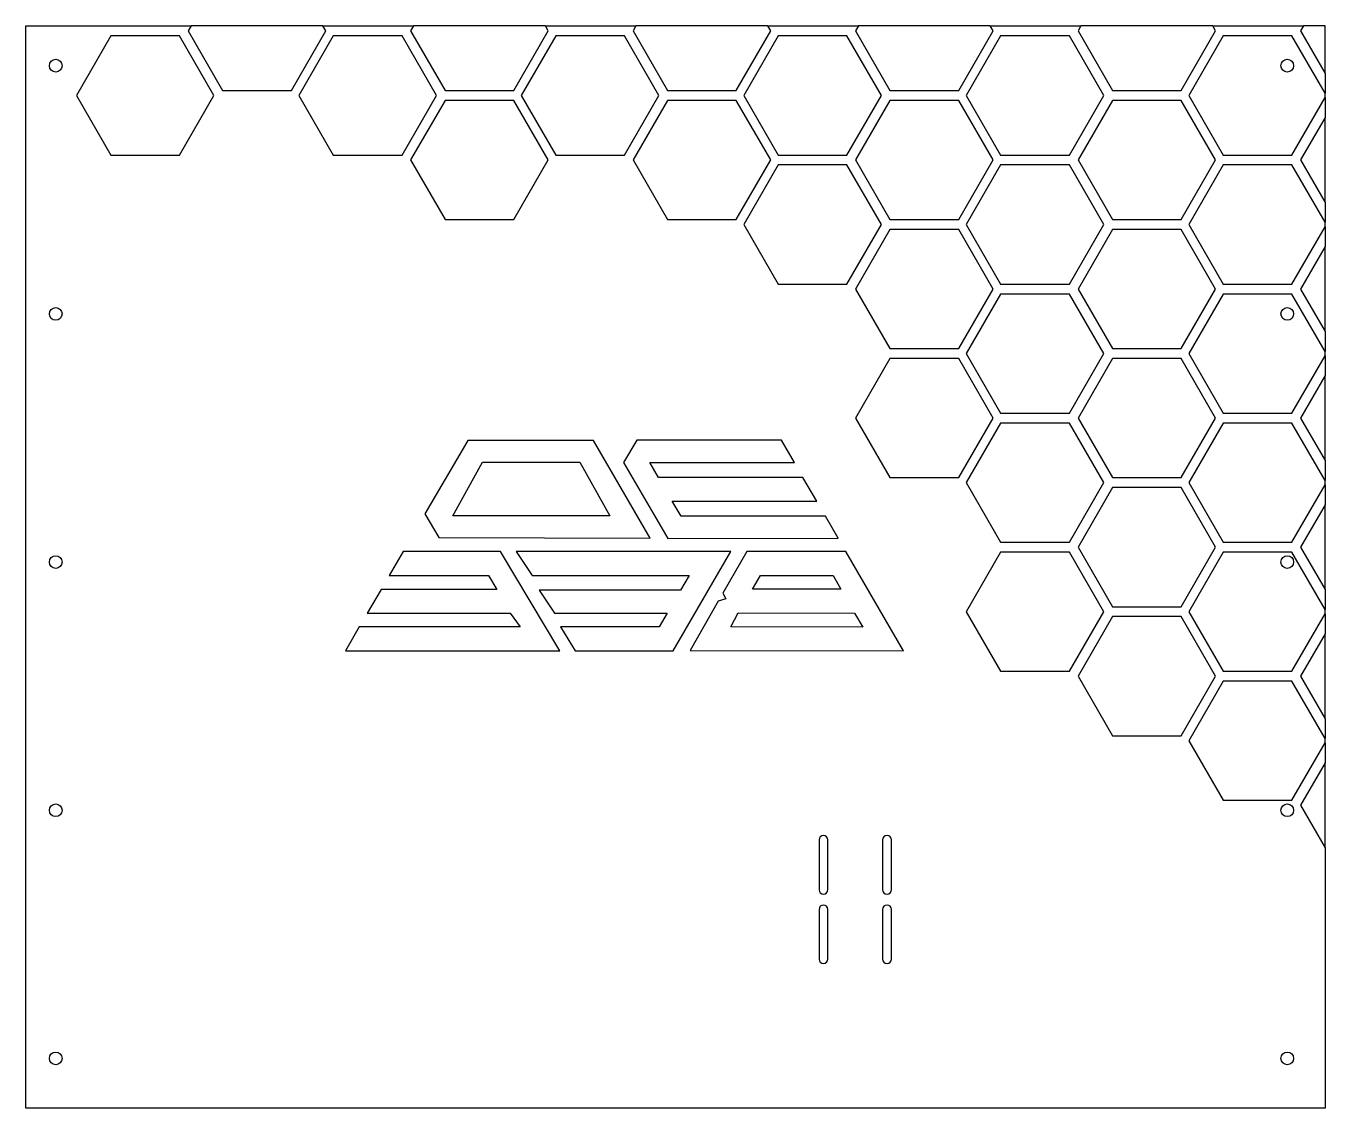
# Model space of a CAD drawing. Header units: millimetres. Extents: x 377 to 1031, y -272 to 273.
import ezdxf

# ---------------------------------------------------------------- set-up
doc = ezdxf.new("R2010")
doc.units = ezdxf.units.MM
doc.layers.get('0').update_dxf_attribs({"linetype": 'CONTINUOUS'})

msp = doc.modelspace()

# ---------------------------------------------------------------- linework, layer by layer
for p, q in [((526.49, 272.5), (460.09, 272.5)), ((638.49, 272.5), (572.09, 272.5)), ((750.49, 272.5), (684.09, 272.5)), ((862.49, 272.5), (796.09, 272.5)), ((974.49, 272.5), (908.09, 272.5)), ((1031, 272.5), (1020.09, 272.5)), ((1031, 248.61), (1031, 272.5)), ((1031, 236.39), (1031, 238.61)), ((1031, 183.61), (1031, 226.39)), ((1031, 171.39), (1031, 173.61)), ((1031, 118.61), (1031, 161.39)), ((1031, 106.39), (1031, 108.61)), ((1031, 53.61), (1031, 96.39)), ((1031, 41.39), (1031, 43.61)), ((1031, -11.39), (1031, 31.39)), ((1031, -23.61), (1031, -21.39)), ((1031, -76.39), (1031, -33.61)), ((1031, -88.61), (1031, -86.39)), ((1031, -141.39), (1031, -98.61))]:
    msp.add_line(p, q)
for points in [[(1031, -141.39), (1031, -272.5), (377, -272.5), (377, 272.5), (460.09, 272.5), (458.65, 270), (475.97, 240), (510.61, 240), (527.93, 270), (526.49, 272.5), (572.09, 272.5), (570.65, 270), (587.97, 240), (622.61, 240), (639.93, 270), (638.49, 272.5), (684.09, 272.5), (682.65, 270), (699.97, 240), (734.61, 240), (751.93, 270), (750.49, 272.5), (796.09, 272.5), (794.65, 270), (811.97, 240), (846.61, 240), (863.93, 270), (862.49, 272.5), (908.09, 272.5), (906.65, 270), (923.97, 240), (958.61, 240), (975.93, 270), (974.49, 272.5), (1020.09, 272.5), (1018.65, 270), (1031, 248.61), (1031, 238.61), (1014.32, 267.5), (979.68, 267.5), (962.36, 237.5), (979.68, 207.5), (1014.32, 207.5), (1031, 236.39), (1031, 226.39), (1018.65, 205), (1031, 183.61), (1031, 173.61), (1014.32, 202.5), (979.68, 202.5), (962.36, 172.5), (979.68, 142.5), (1014.32, 142.5), (1031, 171.39), (1031, 161.39), (1018.65, 140), (1031, 118.61), (1031, 108.61), (1014.32, 137.5), (979.68, 137.5), (962.36, 107.5), (979.68, 77.5), (1014.32, 77.5), (1031, 106.39), (1031, 96.39), (1018.65, 75), (1031, 53.61), (1031, 43.61), (1014.32, 72.5), (979.68, 72.5), (962.36, 42.5), (979.68, 12.5), (1014.32, 12.5), (1031, 41.39), (1031, 31.39), (1018.65, 10), (1031, -11.39), (1031, -21.39), (1014.32, 7.5), (979.68, 7.5), (962.36, -22.5), (979.68, -52.5), (1014.32, -52.5), (1031, -23.61), (1031, -33.61), (1018.65, -55), (1031, -76.39), (1031, -86.39), (1014.32, -57.5), (979.68, -57.5), (962.36, -87.5), (979.68, -117.5), (1014.32, -117.5), (1031, -88.61), (1031, -98.61), (1018.65, -120)], [(454.32, 207.5), (471.64, 237.5), (454.32, 267.5), (419.68, 267.5), (402.36, 237.5), (419.68, 207.5)], [(531.68, 207.5), (566.32, 207.5), (583.64, 237.5), (566.32, 267.5), (531.68, 267.5), (514.36, 237.5)], [(643.68, 207.5), (678.32, 207.5), (695.64, 237.5), (678.32, 267.5), (643.68, 267.5), (626.36, 237.5)], [(790.32, 207.5), (807.64, 237.5), (790.32, 267.5), (755.68, 267.5), (738.36, 237.5), (755.68, 207.5)], [(902.32, 207.5), (919.64, 237.5), (902.32, 267.5), (867.68, 267.5), (850.36, 237.5), (867.68, 207.5)], [(622.61, 175), (639.93, 205), (622.61, 235), (587.97, 235), (570.65, 205), (587.97, 175)], [(699.97, 175), (734.61, 175), (751.93, 205), (734.61, 235), (699.97, 235), (682.65, 205)], [(846.61, 175), (863.93, 205), (846.61, 235), (811.97, 235), (794.65, 205), (811.97, 175)], [(958.61, 175), (975.93, 205), (958.61, 235), (923.97, 235), (906.65, 205), (923.97, 175)], [(755.68, 142.5), (790.32, 142.5), (807.64, 172.5), (790.32, 202.5), (755.68, 202.5), (738.36, 172.5)], [(902.32, 142.5), (919.64, 172.5), (902.32, 202.5), (867.68, 202.5), (850.36, 172.5), (867.68, 142.5)], [(794.65, 140), (811.97, 110), (846.61, 110), (863.93, 140), (846.61, 170), (811.97, 170)], [(958.61, 110), (975.93, 140), (958.61, 170), (923.97, 170), (906.65, 140), (923.97, 110)], [(902.32, 77.5), (919.64, 107.5), (902.32, 137.5), (867.68, 137.5), (850.36, 107.5), (867.68, 77.5)], [(811.97, 45), (846.61, 45), (863.93, 75), (846.61, 105), (811.97, 105), (794.65, 75)], [(958.61, 45), (975.93, 75), (958.61, 105), (923.97, 105), (906.65, 75), (923.97, 45)], [(850.36, 42.5), (867.68, 12.5), (902.32, 12.5), (919.64, 42.5), (902.32, 72.5), (867.68, 72.5)], [(691.3, 14.6), (662.71, 63.7), (599.41, 63.7), (577.84, 26.79), (584.83, 14.79)], [(785.95, 14.6), (779.6, 25.52), (706.83, 25.52), (702.39, 33.14), (775.16, 33.14), (768.16, 45.15), (695.4, 45.15), (691.06, 52.6), (763.84, 52.6), (757.32, 63.8), (684.54, 63.8), (677.89, 52.6), (700.14, 14.4)], [(655.83, 52.79), (670.92, 25.8), (591.83, 25.8), (606.83, 52.79)], [(958.61, -20), (975.93, 10), (958.61, 40), (923.97, 40), (906.65, 10), (923.97, -20)], [(645.83, -42.21), (615.83, 7.79), (566.83, 7.79), (559.83, -4.21), (609.83, -4.21), (614.11, -11.35), (555.83, -11.35), (548.83, -23.21), (620.83, -23.21), (625.83, -30.21), (544.7, -30.21), (537.83, -42.21)], [(702.83, -42.21), (731.83, 7.79), (623.83, 7.79), (631.83, -4.21), (710.83, -4.21), (706.52, -11.63), (635.31, -11.63), (643.07, -23.27), (699.77, -23.27), (695.83, -30.21), (646.18, -30.21), (653.57, -42.21)], [(818.83, -42.21), (789.83, 7.79), (739.83, 7.79), (727.83, -13.21), (729.42, -15.95), (725.56, -17.18), (711.31, -42.12)], [(867.68, 7.5), (850.36, -22.5), (867.68, -52.5), (902.32, -52.5), (919.64, -22.5), (902.32, 7.5)], [(783.31, -4.21), (787.31, -11.21), (742.83, -11.21), (746.83, -4.21)], [(731.83, -30.21), (735.49, -23.14), (794.17, -23.19), (798.28, -30.27)], [(923.97, -85), (958.61, -85), (975.93, -55), (958.61, -25), (923.97, -25), (906.65, -55)]]:
    msp.add_lwpolyline(points, close=True)
for points in [[(776.25, -137.5), (776.25, -162.5, 1), (780.75, -162.5), (780.75, -137.5, 1)], [(808.25, -137.5), (808.25, -162.5, 1), (812.75, -162.5), (812.75, -137.5, 1)], [(776.25, -172.5), (776.25, -197.5, 1), (780.75, -197.5), (780.75, -172.5, 1)], [(808.25, -172.5), (808.25, -197.5, 1), (812.75, -197.5), (812.75, -172.5, 1)]]:
    msp.add_lwpolyline(points, format="xyb", close=True)
for centre in [(392, 252.5), (1012, 252.5), (392, 127.5), (1012, 127.5), (392, 2.5), (1012, 2.5), (392, -122.5), (1012, -122.5), (392, -247.5), (1012, -247.5)]:
    msp.add_circle(centre, 3.2)

doc.saveas('drawing.dxf')
